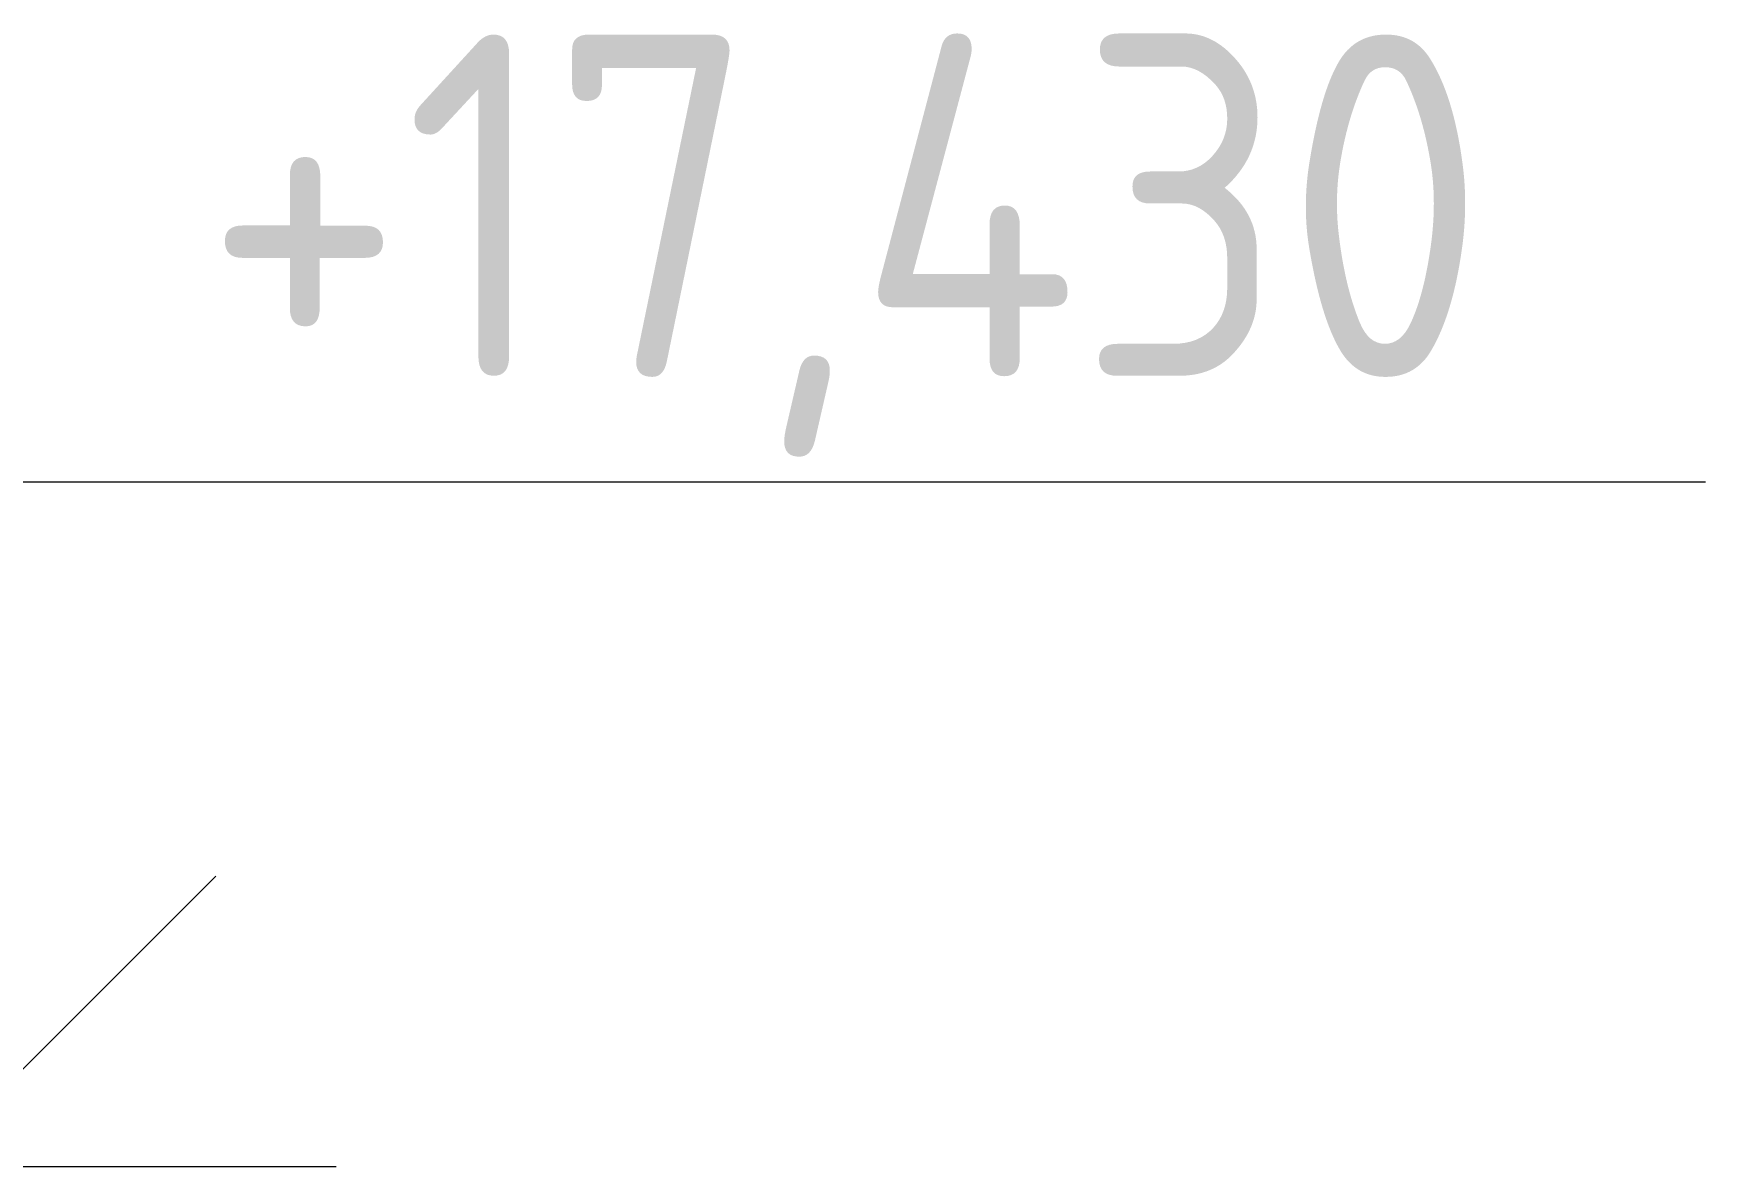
# Model space of a CAD drawing. Header units: millimetres. Extents: x -515342 to 330399, y -224905 to 507333.
# Drawn here: x 144698 to 145919, y 105461 to 106289 of the extents above; entities that cross this region are included whole.
import ezdxf

# ---------------------------------------------------------------- set-up
doc = ezdxf.new("R2010")
doc.units = ezdxf.units.MM
doc.layers.add('Аннотация', color=7, linetype='Continuous', lineweight=0)
doc.layers.add('Отметки', color=7, linetype='Continuous', lineweight=0)
doc.styles.add('GOST Common_1', font='', dxfattribs={"width": 0.9, "height": 250})
doc.styles.get('GOST Common_1').set_extended_font_data('GOST Common')

# ---------------------------------------------------------------- blocks, each defined once
blk = doc.blocks.new('Высотные отметки - Стрелка вверх-5091-О_АР_П_Разрез 1-1')
at = {"layer": 'Аннотация'}
for p, q in [((-1085.5, 1260), (-2385.5, 1260)), ((-1085.5, 760), (-1085.5, 1260)), ((-1085.5, 760), (-1297.6, 972.1)), ((-1085.5, 760), (-873.4, 972.1)), ((-785.5, 760), (-1385.5, 760))]:
    blk.add_line(p, q, dxfattribs=at)

msp = doc.modelspace()

# ---------------------------------------------------------------- block references
at = {"layer": 'Отметки', "extrusion": (0, 0, -1)}
msp.add_blockref('Высотные отметки - Стрелка вверх-5091-О_АР_П_Разрез 1-1', (-143533.4483, 104701.3929), dxfattribs=at)

# ---------------------------------------------------------------- texts
at = {"layer": 'Отметки', "insert": (144822.3875, 106288.1), "char_height": 250, "width": 1191.744618, "attachment_point": 1, "line_spacing_factor": 1.022761, "style": 'GOST Common_1'}
msp.add_mtext('+17,430', dxfattribs=at)

doc.saveas('drawing.dxf')
